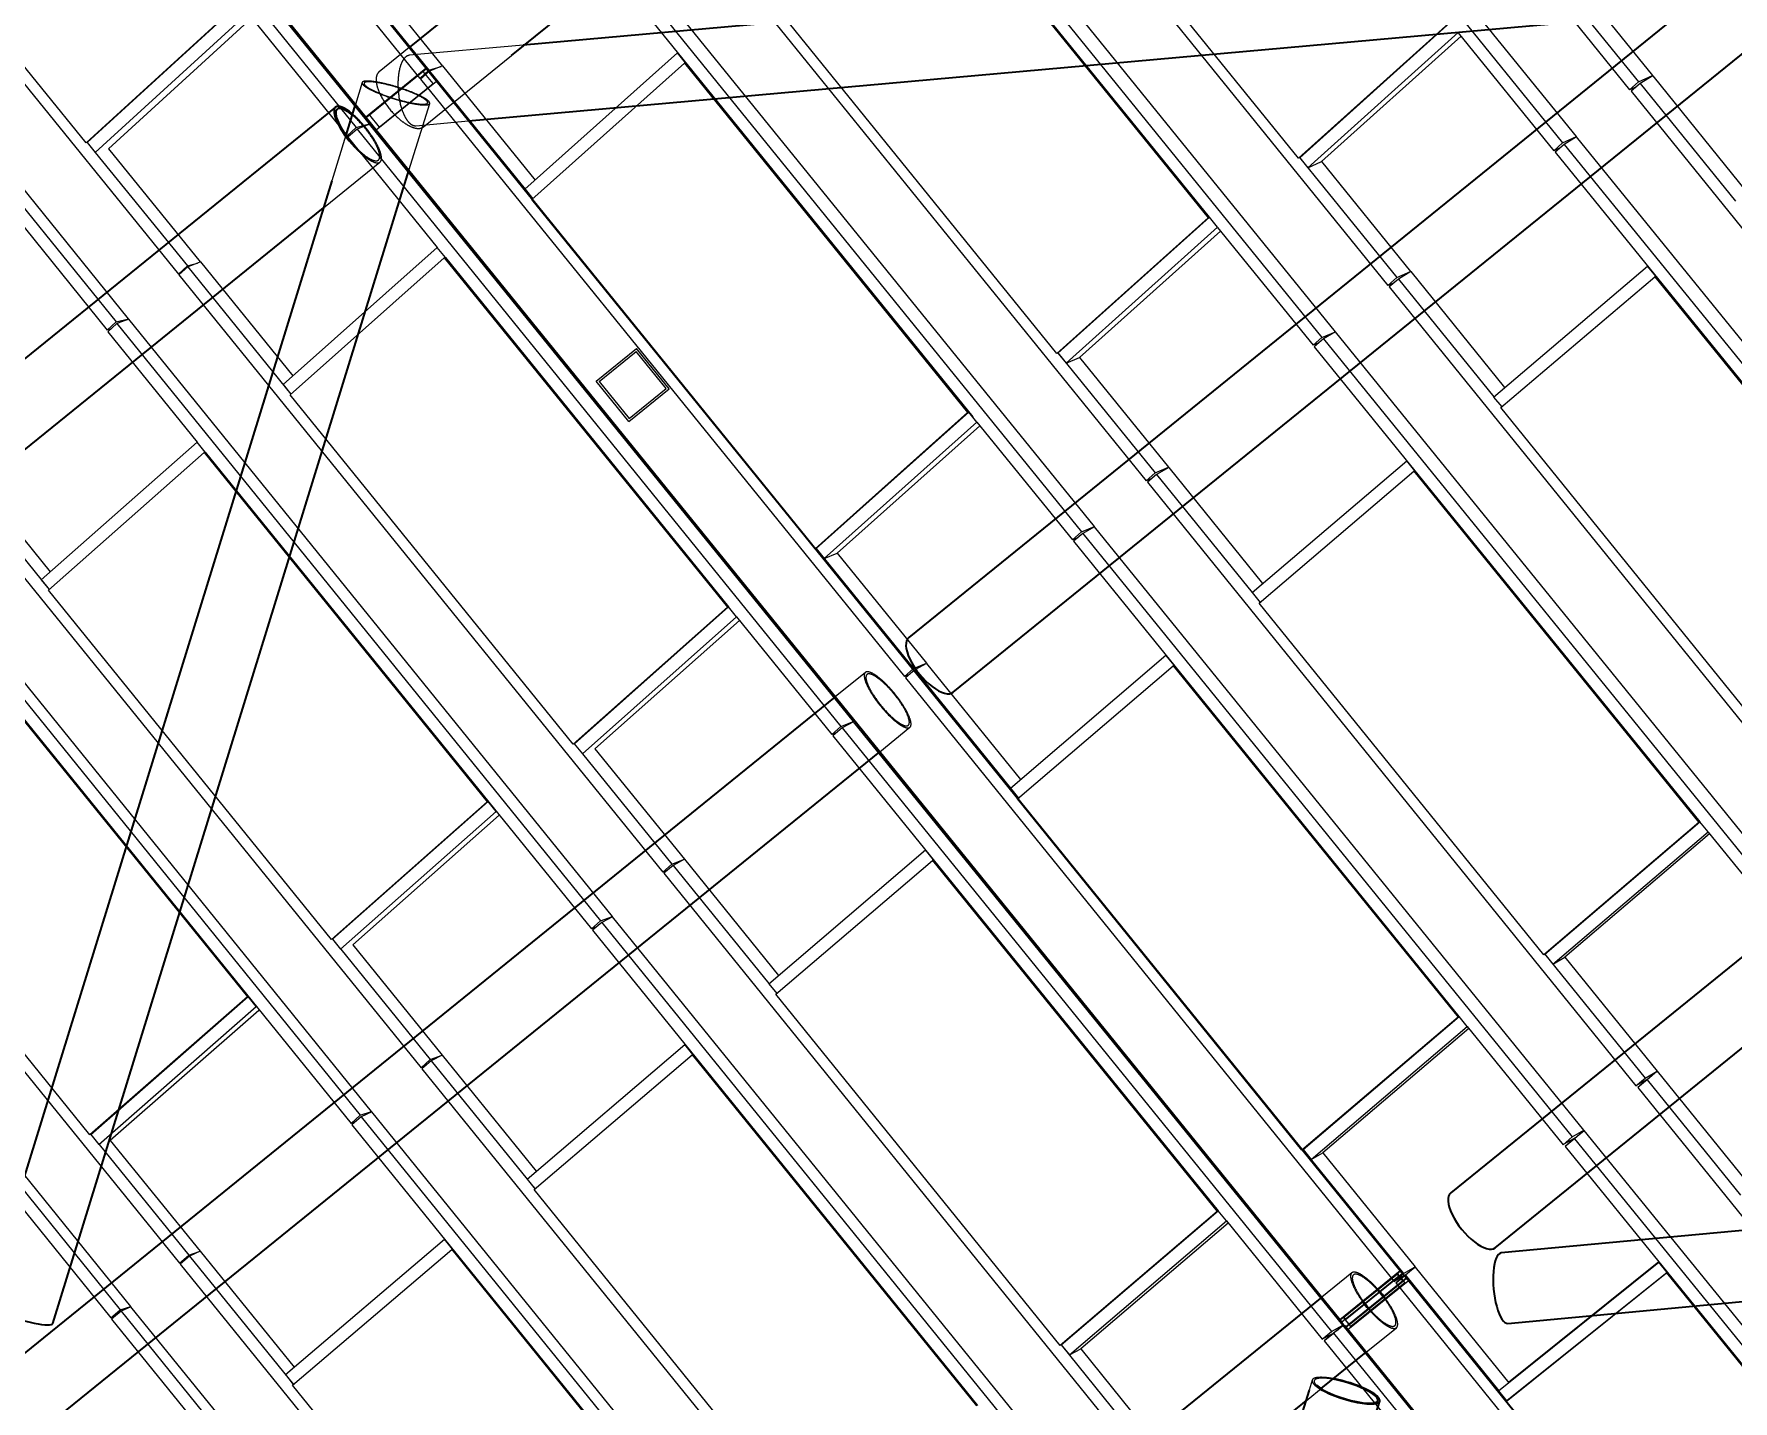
# Model space of a CAD drawing. Header units: millimetres. Extents: x 834681283 to 835686922, y 817551134 to 819407044.
# Drawn here: x 835544661 to 835551221, y 818135902 to 818141183 of the extents above; entities that cross this region are included whole.
import ezdxf

# ---------------------------------------------------------------- set-up
doc = ezdxf.new("R2010")
doc.units = ezdxf.units.MM
doc.header["$LTSCALE"] = 1200
doc.header["$MEASUREMENT"] = 0
for name, pattern in [('P01-MAGP-P-RF$0$P01_MS_01_N1-FloorPlan-PART2OFUPPERROOFSETTINGOUT$0$BH DASHED2', [3, 2, -1]), ('P01-MAGP-P-RF$0$P01_MS_01_N1-FloorPlan-PART2OFUPPERROOFSETTINGOUT$0$BH DASHED3', [2, 1, -1]), ('P01-MAGP-P-RF$0$PHANTOM', [2.5, 1.25, -0.25, 0.25, -0.25, 0.25, -0.25])]:
    doc.linetypes.add(name, pattern=pattern)
doc.layers.add('P01-MAAN-P-EVA$0$HATCH', color=9, linetype='Continuous')
for name, color, linetype, lineweight in [('P01-MAGP-P-RF$0$MMH053__', 253, 'P01-MAGP-P-RF$0$PHANTOM', 40), ('P01-MAGP-P-RF$0$P01_MS_01_N1-FloorPlan-PART2OFUPPERROOFSETTINGOUT$0$S-BEAM', 253, 'Continuous', 35), ('P01-MAGP-P-RF$0$P01_MS_01_N1-FloorPlan-PART2OFUPPERROOFSETTINGOUT$0$S-BEAM-HIDN', 253, 'P01-MAGP-P-RF$0$P01_MS_01_N1-FloorPlan-PART2OFUPPERROOFSETTINGOUT$0$BH DASHED2', 18), ('P01-MAGP-P-RF$0$P01_MS_01_N1-FloorPlan-PART2OFUPPERROOFSETTINGOUT$0$S-COLS-HIDN', 253, 'P01-MAGP-P-RF$0$P01_MS_01_N1-FloorPlan-PART2OFUPPERROOFSETTINGOUT$0$BH DASHED3', 18), ('P01-MAGP-P-RF$0$ROOF MESH HALF TONE$0$A-GLAZ', 253, 'Continuous', 9)]:
    doc.layers.add(name, color=color, linetype=linetype, lineweight=lineweight)

# ---------------------------------------------------------------- blocks, each defined once
blk = doc.blocks.new('P01-MAAN-P-EVA')
at = {"layer": 'P01-MAAN-P-EVA$0$HATCH', "ltscale": 0.1}
h = blk.add_hatch(dxfattribs=at)
h.set_pattern_fill('_USER', color=240, scale=1000, angle=45, pattern_type=0)
h.set_pattern_definition([(45, (305980.4, 20741.3), (-707.1067812, 707.1067812), [])])
edge = h.paths.add_edge_path()
edge.add_arc((835502969.3, 818186018.3), 4500, 18.1416, 95.30201, ccw=False)
edge.add_line((835507245.6, 818187419.4), (835513826.1, 818167335.8))
edge.add_line((835513826.1, 818167335.8), (835519853.5, 818081117.4))
edge.add_line((835519853.5, 818081117.4), (835555459.1, 818083606.6))
edge.add_line((835555459.1, 818083606.6), (835554354.4, 818076435.4))
edge.add_line((835554354.4, 818076435.4), (835558875.4, 818029487.4))
edge.add_line((835558875.4, 818029487.4), (835556388.4, 818026956.4))
edge.add_line((835556388.4, 818026956.4), (835549241.4, 818025790.4))
edge.add_line((835549241.4, 818025790.4), (835542188.5, 818025211.5))
edge.add_line((835542188.5, 818025211.5), (835547193.3, 818041026.5))
edge.add_line((835547193.3, 818041026.5), (835547200.6, 818060157.3))
edge.add_line((835547200.6, 818060157.3), (835535036.1, 818059317.4))
edge.add_line((835535036.1, 818059317.4), (835534275.3, 818070335.1))
edge.add_line((835534275.3, 818070335.1), (835535439, 818078697.5))
edge.add_line((835535439, 818078697.5), (835516606.1, 818077380.9))
edge.add_line((835516606.1, 818077380.9), (835515458.7, 818093794.4))
edge.add_line((835515458.7, 818093794.4), (835500714.4, 818090319.3))
edge.add_line((835500714.4, 818090319.3), (835485194.4, 818159526.3))
edge.add_line((835485194.4, 818159526.3), (835497824.4, 818169113.3))
edge.add_line((835497824.4, 818169113.3), (835508718.9, 818171681.2))
edge.add_line((835508718.9, 818171681.2), (835502553.5, 818190499))
blk = doc.blocks.new('P01-MAGP-P-RF$0$P01_MS_01_N1-FloorPlan-PART2OFUPPERROOFSETTINGOUT$0$Circular Hollow Sections - CHS273x8_PSB100-8473116-PART 2 OF  UPPER ROOF SETTING OUT')
at = {"layer": 'P01-MAGP-P-RF$0$P01_MS_01_N1-FloorPlan-PART2OFUPPERROOFSETTINGOUT$0$S-BEAM'}
for p, q in [((23369.5, 23646.9), (18973.4, 23546.4)), ((18979.7, 23273.4), (23375.8, 23374))]:
    blk.add_line(p, q, dxfattribs=at)
for centre, major_axis, start_param, end_param in [((23372.6, 23510.4), (-3.1, 136.5), 0, 3.141593), ((23372.6, 23510.4), (-2.9, 128.5), 0, 3.141593), ((23372.6, 23510.4), (-3.1, 136.5), 3.141593, 6.283185), ((23372.6, 23510.4), (-2.9, 128.5), 3.141593, 6.283185), ((18976.6, 23409.9), (-3.1, 136.5), 0, 3.141593)]:
    blk.add_ellipse(centre, major_axis=major_axis, ratio=0.311833, start_param=start_param, end_param=end_param, dxfattribs=at)
blk = doc.blocks.new('P01-MAGP-P-RF$0$P01_MS_01_N1-FloorPlan-PART2OFUPPERROOFSETTINGOUT$0$Circular Hollow Sections - CHS273x10_PSB97-8442517-PART 2 OF  UPPER ROOF SETTING OUT')
at = {"layer": 'P01-MAGP-P-RF$0$P01_MS_01_N1-FloorPlan-PART2OFUPPERROOFSETTINGOUT$0$S-BEAM'}
for p, q in [((23873.5, 30991.1), (16857.2, 26078.3)), ((17013.8, 25854.6), (24030.1, 30767.5))]:
    blk.add_line(p, q, dxfattribs=at)
blk.add_ellipse((16935.5, 25966.5), major_axis=(-78.3, 111.8), ratio=0.420193, start_param=0, end_param=3.141593, dxfattribs=at)
blk = doc.blocks.new('P01-MAGP-P-RF$0$P01_MS_01_N1-FloorPlan-PART2OFUPPERROOFSETTINGOUT$0$Circular Hollow Sections - CHS273x16_PSB98-8464248-PART 2 OF  UPPER ROOF SETTING OUT')
at = {"layer": 'P01-MAGP-P-RF$0$P01_MS_01_N1-FloorPlan-PART2OFUPPERROOFSETTINGOUT$0$S-BEAM'}
for p, q in [((22137.1, 33418.6), (15092.1, 28485.7)), ((15484.7, 28427.3), (22293.7, 33195))]:
    blk.add_line(p, q, dxfattribs=at)
at = {"layer": 'P01-MAGP-P-RF$0$P01_MS_01_N1-FloorPlan-PART2OFUPPERROOFSETTINGOUT$0$S-BEAM-HIDN'}
for p, q in [((15092, 28485.6), (14969.5, 28399.9)), ((15126.1, 28176.2), (15484.6, 28427.3))]:
    blk.add_line(p, q, dxfattribs=at)
blk.add_ellipse((15047.8, 28288), major_axis=(-78.3, 111.8), ratio=0.429466, start_param=0, end_param=3.141593, dxfattribs=at)
blk = doc.blocks.new('P01-MAGP-P-RF$0$P01_MS_01_N1-FloorPlan-PART2OFUPPERROOFSETTINGOUT$0$Circular Hollow Sections - CHS273x16_PSB98-8444187-PART 2 OF  UPPER ROOF SETTING OUT')
at = {"layer": 'P01-MAGP-P-RF$0$P01_MS_01_N1-FloorPlan-PART2OFUPPERROOFSETTINGOUT$0$S-BEAM'}
for p, q in [((18270, 23424.1), (11270.8, 18523.3)), ((18243.3, 23072.2), (18426.6, 23200.5)), ((11338.3, 18237.2), (18190.5, 23035.2))]:
    blk.add_line(p, q, dxfattribs=at)
for major_axis, start_param, end_param in [((-72.6, 103.6), 4.619045, 4.893532), ((-78.3, 111.8), 4.627009, 4.883249), ((-78.3, 111.8), 1.399937, 1.658126), ((-72.6, 103.6), 1.385241, 1.666338)]:
    blk.add_ellipse((18471.1, 23398.3), major_axis=major_axis, ratio=0.281474, start_param=start_param, end_param=end_param, dxfattribs=at)
at = {"layer": 'P01-MAGP-P-RF$0$P01_MS_01_N1-FloorPlan-PART2OFUPPERROOFSETTINGOUT$0$S-BEAM-HIDN'}
for p, q in [((18392.8, 23510.1), (18270, 23424.2)), ((18426.6, 23200.5), (18549.3, 23286.5)), ((18190.6, 23035.3), (18243.3, 23072.2))]:
    blk.add_line(p, q, dxfattribs=at)
for major_axis, start_param, end_param in [((-78.3, 111.8), 0, 1.399572), ((-72.6, 103.6), 0, 1.384847), ((-78.3, 111.8), 4.883613, 6.283185), ((-72.6, 103.6), 4.893926, 6.283185), ((-78.3, 111.8), 1.658491, 3.141593), ((-72.6, 103.6), 1.666732, 3.141593), ((-72.6, 103.6), 3.141593, 4.618651), ((-78.3, 111.8), 3.141593, 4.626645)]:
    blk.add_ellipse((18471.1, 23398.3), major_axis=major_axis, ratio=0.281474, start_param=start_param, end_param=end_param, dxfattribs=at)
blk = doc.blocks.new('P01-MAGP-P-RF$0$P01_MS_01_N1-FloorPlan-PART2OFUPPERROOFSETTINGOUT$0$Circular Hollow Sections - CHS273x16_PSB98-8464558-PART 2 OF  UPPER ROOF SETTING OUT')
at = {"layer": 'P01-MAGP-P-RF$0$P01_MS_01_N1-FloorPlan-PART2OFUPPERROOFSETTINGOUT$0$S-BEAM'}
for p, q in [((25413.5, 28426.1), (18795.1, 23791.9)), ((18951.7, 23568.2), (25571.5, 28203.5))]:
    blk.add_line(p, q, dxfattribs=at)
blk.add_ellipse((18873.4, 23680), major_axis=(-78.3, 111.8), ratio=0.410786, start_param=0, end_param=3.141593, dxfattribs=at)
blk = doc.blocks.new('P01-MAGP-P-RF$0$P01_MS_01_N1-FloorPlan-PART2OFUPPERROOFSETTINGOUT$0$Circular Hollow Sections - CHS273x10_PSB97-8444134-PART 2 OF  UPPER ROOF SETTING OUT')
at = {"layer": 'P01-MAGP-P-RF$0$P01_MS_01_N1-FloorPlan-PART2OFUPPERROOFSETTINGOUT$0$S-BEAM'}
for p, q in [((16558.2, 25868.9), (9467.6, 20904)), ((9624.1, 20680.4), (16714.7, 25645.2))]:
    blk.add_line(p, q, dxfattribs=at)
at = {"layer": 'P01-MAGP-P-RF$0$P01_MS_01_N1-FloorPlan-PART2OFUPPERROOFSETTINGOUT$0$S-BEAM-HIDN'}
for p, q in [((16680.9, 25954.8), (16558.2, 25868.9)), ((16714.8, 25645.3), (16837.4, 25731.2))]:
    blk.add_line(p, q, dxfattribs=at)
for major_axis, start_param, end_param in [((-78.3, 111.8), 0, 3.141593), ((-72.6, 103.6), 0, 3.141593), ((-78.3, 111.8), 3.141593, 6.283185), ((-72.6, 103.6), 3.141593, 6.283185)]:
    blk.add_ellipse((16759.1, 25843), major_axis=major_axis, ratio=0.265654, start_param=start_param, end_param=end_param, dxfattribs=at)
blk = doc.blocks.new('P01-MAGP-P-RF$0$P01_MS_01_N1-FloorPlan-PART2OFUPPERROOFSETTINGOUT$0$Circular Hollow Sections - CHS273x12_5_PSB101-8473104-PART 2 OF  UPPER ROOF SETTING OUT')
at = {"layer": 'P01-MAGP-P-RF$0$P01_MS_01_N1-FloorPlan-PART2OFUPPERROOFSETTINGOUT$0$S-BEAM'}
for p, q in [((19927, 28550.5), (15532.2, 28464.3)), ((15301.4, 28186.7), (19932.3, 28277.6))]:
    blk.add_line(p, q, dxfattribs=at)
for major_axis, start_param, end_param in [((-2.7, 136.5), 0, 3.141593), ((-2.4, 124), 0, 3.141593), ((-2.7, 136.5), 3.141593, 6.283185), ((-2.4, 124), 3.141593, 6.283185)]:
    blk.add_ellipse((19929.7, 28414.1), major_axis=major_axis, ratio=0.405714, start_param=start_param, end_param=end_param, dxfattribs=at)
at = {"layer": 'P01-MAGP-P-RF$0$P01_MS_01_N1-FloorPlan-PART2OFUPPERROOFSETTINGOUT$0$S-BEAM-HIDN'}
for p, q in [((15532.1, 28464.3), (15091, 28455.6)), ((15096.4, 28182.7), (15301.4, 28186.7))]:
    blk.add_line(p, q, dxfattribs=at)
blk.add_ellipse((15093.7, 28319.2), major_axis=(-2.7, 136.5), ratio=0.405714, start_param=0, end_param=3.141593, dxfattribs=at)
blk = doc.blocks.new('P01-MAGP-P-RF$0$P01_MS_01_N1-FloorPlan-PART2OFUPPERROOFSETTINGOUT$0$Circular Hollow Sections - CHS273x10_PSB97-8456034-PART 2 OF  UPPER ROOF SETTING OUT')
at = {"layer": 'P01-MAGP-P-RF$0$P01_MS_01_N1-FloorPlan-PART2OFUPPERROOFSETTINGOUT$0$S-BEAM'}
for p, q in [((14792.3, 28275.7), (11304.4, 25833.5)), ((11461, 25609.9), (14718.6, 27890.9))]:
    blk.add_line(p, q, dxfattribs=at)
for centre, major_axis, start_param, end_param in [((14870.6, 28163.9), (-78.3, 111.8), 0, 1.781718), ((14870.6, 28163.9), (-78.3, 111.8), 5.302301, 6.283185), ((14870.6, 28163.9), (-72.6, 103.6), 5.325527, 6.283185), ((14870.6, 28163.9), (-72.6, 103.6), 0, 1.703974), ((11382.7, 25721.7), (-78.3, 111.8), 0, 3.141593)]:
    blk.add_ellipse(centre, major_axis=major_axis, ratio=0.298999, start_param=start_param, end_param=end_param, dxfattribs=at)
at = {"layer": 'P01-MAGP-P-RF$0$P01_MS_01_N1-FloorPlan-PART2OFUPPERROOFSETTINGOUT$0$S-BEAM-HIDN'}
blk.add_line((14718.6, 27890.9), (14948.8, 28052.1), dxfattribs=at)
for major_axis, start_param, end_param in [((-72.6, 103.6), 3.141593, 5.325133), ((-78.3, 111.8), 3.141593, 5.301936), ((-72.6, 103.6), 1.704368, 3.141593), ((-78.3, 111.8), 1.782083, 3.141593)]:
    blk.add_ellipse((14870.6, 28163.9), major_axis=major_axis, ratio=0.298999, start_param=start_param, end_param=end_param, dxfattribs=at)
blk = doc.blocks.new('P01-MAGP-P-RF$0$P01_MS_01_N1-FloorPlan-PART2OFUPPERROOFSETTINGOUT$0$Circular Hollow Sections - CHS273x8_PSB100-8473082-PART 2 OF  UPPER ROOF SETTING OUT')
at = {"layer": 'P01-MAGP-P-RF$0$P01_MS_01_N1-FloorPlan-PART2OFUPPERROOFSETTINGOUT$0$S-BEAM'}
for p, q in [((14869.4, 28280.6), (14824.9, 28165.5)), ((13375.6, 23665.1), (15058, 28011.4)), ((14758.2, 27993.2), (13121, 23763.7))]:
    blk.add_line(p, q, dxfattribs=at)
blk.add_ellipse((13248.3, 23714.4), major_axis=(-127.3, 49.3), ratio=0.172274, start_param=0, end_param=3.141593, dxfattribs=at)
at = {"layer": 'P01-MAGP-P-RF$0$P01_MS_01_N1-FloorPlan-PART2OFUPPERROOFSETTINGOUT$0$S-BEAM-HIDN'}
for p, q in [((14901.4, 28363.2), (14869.5, 28280.6)), ((15058, 28011.4), (15156, 28264.7)), ((14824.9, 28165.4), (14758.2, 27993.2))]:
    blk.add_line(p, q, dxfattribs=at)
for major_axis, start_param, end_param in [((-127.3, 49.3), 0, 3.141593), ((-127.3, 49.3), 3.141593, 6.283185), ((-119.8, 46.4), 0, 3.141593), ((-119.8, 46.4), 3.141593, 6.283185)]:
    blk.add_ellipse((15028.7, 28314), major_axis=major_axis, ratio=0.172274, start_param=start_param, end_param=end_param, dxfattribs=at)
blk = doc.blocks.new('P01-MAGP-P-RF$0$P01_MS_01_N1-FloorPlan-PART2OFUPPERROOFSETTINGOUT$0$Circular Hollow Sections - CHS273x8_PSB100-8473088-PART 2 OF  UPPER ROOF SETTING OUT')
at = {"layer": 'P01-MAGP-P-RF$0$P01_MS_01_N1-FloorPlan-PART2OFUPPERROOFSETTINGOUT$0$S-BEAM'}
for p, q in [((18196.2, 23069.2), (16559, 18872.2)), ((16813.4, 18773), (18465.4, 23008))]:
    blk.add_line(p, q, dxfattribs=at)
for centre, major_axis, start_param, end_param in [((18338.2, 23057.6), (-119.7, 46.7), 3.141593, 5.220826), ((18338.2, 23057.6), (-127.2, 49.6), 3.141593, 5.170177), ((18338.2, 23057.6), (-127.2, 49.6), 0.476555, 3.141593), ((18338.2, 23057.6), (-119.7, 46.7), 0.467855, 3.141593), ((16686.2, 18822.6), (-127.2, 49.6), 0, 3.141593)]:
    blk.add_ellipse(centre, major_axis=major_axis, ratio=0.242817, start_param=start_param, end_param=end_param, dxfattribs=at)
at = {"layer": 'P01-MAGP-P-RF$0$P01_MS_01_N1-FloorPlan-PART2OFUPPERROOFSETTINGOUT$0$S-BEAM-HIDN'}
blk.add_line((18211, 23107.2), (18196.2, 23069.2), dxfattribs=at)
for major_axis, start_param, end_param in [((-127.2, 49.6), 0, 0.47619), ((-127.2, 49.6), 5.170542, 6.283185), ((-119.7, 46.7), 0, 0.467467), ((-119.7, 46.7), 5.221214, 6.283185)]:
    blk.add_ellipse((18338.2, 23057.6), major_axis=major_axis, ratio=0.242817, start_param=start_param, end_param=end_param, dxfattribs=at)
blk = doc.blocks.new('P01-MAGP-P-RF$0$ROOF MESH HALF TONE')
at = {"layer": 'P01-MAGP-P-RF$0$ROOF MESH HALF TONE$0$A-GLAZ', "lineweight": 5}
for p, q in [((13402.9, 30821.6), (15125.3, 28363.7)), ((13148.5, 30648.4), (14866.7, 28191.7)), ((14918.3, 28202), (13200.2, 30658.8)), ((18079.8, 30425.8), (19781.1, 27993.8)), ((17804.6, 30240.2), (19508.9, 27808.2)), ((19563.6, 27828), (17859.3, 30260.1)), ((12418.9, 30132.8), (14142.2, 27674.6)), ((13462.8, 30117.2), (14829.8, 28162.5)), ((12172.7, 29963.6), (13889.8, 27507.1)), ((13938.4, 27515.9), (12221.3, 29972.4)), ((17095.8, 29737.4), (18797.3, 27305.4)), ((13822.3, 28205.5), (12830.3, 29620.5)), ((16789.2, 29526.7), (18127.9, 27615.9)), ((16825.6, 29555.1), (18529.4, 27123)), ((18582.8, 27141.3), (16878.9, 29573.4)), ((12487.2, 29431), (13852.4, 27477.9)), ((18487.7, 27819.4), (17491.7, 29243)), ((16111.6, 29048.9), (17813.6, 26617)), ((17126.6, 29037), (18123.4, 27614.2)), ((18127.9, 27615.8), (17131.2, 29038.5)), ((14893.1, 28865.6), (15215.5, 28405.4)), ((15847.2, 28870.2), (17550.6, 26438.2)), ((17602.2, 26454.9), (15898.9, 28886.9)), ((14838.8, 28853.6), (15161.7, 28392.9)), ((15810.5, 28841.7), (17163.2, 26910.3)), ((14448, 28701.2), (13822.3, 28205.5)), ((13826.7, 28206.4), (14452.4, 28702.1)), ((13854.7, 28165.7), (14480.4, 28661.4)), ((14494.3, 28642.2), (13906.6, 28176.5)), ((17503.9, 27131.8), (16508, 28554.8)), ((19475.4, 28510.3), (19817, 28021.9)), ((19560.5, 28489.4), (19872.9, 28042.8)), ((15161.7, 28392.9), (15209.7, 28403.6)), ((15215.9, 28405.5), (15164.2, 28388.9)), ((15215.9, 28405.5), (15541.1, 27940.9)), ((15125.3, 28363.7), (15161.7, 28392.9)), ((15134.3, 28365.7), (15125.3, 28363.7)), ((15164.2, 28388.9), (15127.4, 28360.4)), ((15127.4, 28360.4), (16829.9, 25928.4)), ((15164.2, 28388.9), (15500.1, 27909)), ((15500, 27909), (16124.3, 28393.5)), ((15524.1, 27866.9), (16148.4, 28351.4)), ((16152.8, 28352.8), (16124.3, 28393.5)), ((16152.8, 28352.9), (16148.4, 28351.4)), ((16148.4, 28351.4), (17144.7, 26928.9)), ((19102.8, 28299.5), (18487.7, 27819.4)), ((18492.6, 27821.3), (19107.7, 28301.3)), ((13826.7, 28206.4), (13822.3, 28205.5)), ((13825.5, 28208.1), (13837.7, 28190.8)), ((13826.4, 28206.2), (13826.7, 28206.4)), ((13826.4, 28206.2), (13854.7, 28165.7)), ((18521.1, 27780.6), (19136.2, 28260.6)), ((19146.4, 28245.6), (18575.6, 27800.2)), ((19136, 28260.5), (19472.7, 27780)), ((13855.1, 28166), (14179.1, 27703.8)), ((13906.6, 28176.5), (14229.9, 27715.5)), ((14829.8, 28162.5), (14866.7, 28191.7)), ((14843.1, 28165.1), (14829.8, 28162.5)), ((14869.3, 28185.4), (14832.2, 28156.7)), ((14832.2, 28156.7), (15146.5, 27707.8)), ((14866.7, 28191.7), (14918.3, 28202)), ((14919, 28200.4), (14869.3, 28185.4)), ((14869.3, 28185.4), (16572, 25753.4)), ((14918.3, 28202), (14914.7, 28199.1)), ((16621.7, 25768.4), (14919, 28200.4)), ((19781.1, 27993.8), (19817, 28021.9)), ((19823.5, 28015.2), (19786.6, 27988.1)), ((19817, 28021.9), (19872.9, 28042.8)), ((19873.7, 28042.3), (19823.5, 28015.2)), ((19823.5, 28015.2), (20158.4, 27536.1)), ((19872.9, 28042.8), (19869.1, 28039.8)), ((19873.7, 28042.3), (20204.1, 27569.6)), ((19808.3, 28004), (19781.1, 27993.8)), ((19786.6, 27988.1), (21505, 25529.9)), ((15500, 27909), (15527.6, 27869.6)), ((15500.4, 27908.6), (15527.7, 27869.7)), ((16520.1, 26444.2), (15524.1, 27866.9)), ((18492.4, 27821.1), (18487.7, 27819.4)), ((18491.5, 27822.4), (18833.5, 27333.7)), ((18492.4, 27821.1), (18492.6, 27821.3)), ((18492.6, 27821.3), (18521.1, 27780.6)), ((19508.9, 27808.2), (19563.6, 27828)), ((19563.7, 27827.5), (19514.5, 27801.5)), ((21286.7, 25370.7), (19563.7, 27827.5)), ((18521.1, 27780.6), (18575.6, 27800.2)), ((18575.6, 27800.2), (18888.3, 27353.3)), ((19472.7, 27780), (19508.9, 27808.2)), ((19497.5, 27788.9), (19472.7, 27780)), ((19514.5, 27801.5), (19477.5, 27774.2)), ((19477.5, 27774.2), (20835, 25838.6)), ((19514.5, 27801.5), (21237.5, 25344.6)), ((14142.2, 27674.6), (14179.1, 27703.8)), ((14180.4, 27700.5), (14143.4, 27671.9)), ((14179.1, 27703.8), (14218.5, 27712)), ((14218.2, 27712), (14180.4, 27700.5)), ((14180.4, 27700.5), (14543.6, 27181.9)), ((14230.1, 27715.6), (14218.5, 27712)), ((14230.1, 27715.6), (14555.1, 27251.4)), ((14516.1, 27221.3), (15146.5, 27707.8)), ((15175, 27667.2), (15146.5, 27707.8)), ((14148.7, 27676), (14142.2, 27674.6)), ((14143.4, 27671.9), (15846.4, 25239.8)), ((14540.2, 27179.3), (15170.7, 27665.9)), ((15175, 27667.2), (15170.7, 27665.9)), ((15170.7, 27665.9), (16166.7, 26243.3)), ((15175, 27667.2), (16171, 26244.5)), ((16171, 26244.6), (15175, 27667.2)), ((17508.6, 27133.5), (18128.1, 27615.9)), ((18127.9, 27615.8), (18123.4, 27614.2)), ((18156.5, 27575.2), (18128.1, 27615.9)), ((18123.4, 27614.2), (17503.9, 27131.8)), ((17537.1, 27092.8), (18156.5, 27575.2)), ((18167, 27560), (17590.3, 27110.9)), ((18156.4, 27575.1), (18493, 27094.7)), ((13852.4, 27477.9), (13889.8, 27507.1)), ((13891.9, 27500.5), (13854.4, 27471.8)), ((13889.8, 27507.1), (13938.4, 27515.9)), ((13939.3, 27513.9), (13891.9, 27500.5)), ((13891.9, 27500.5), (15593.9, 25068.6)), ((13938.4, 27515.9), (13933.8, 27512.4)), ((15641.3, 25082.1), (13939.3, 27513.9)), ((13865.5, 27480.3), (13852.4, 27477.9)), ((13854.4, 27471.8), (14169.2, 27022)), ((18833.5, 27333.7), (18888.3, 27353.3)), ((18888.3, 27353.3), (18885.1, 27350.8)), ((18797.3, 27305.4), (18833.5, 27333.7)), ((18822.1, 27314.3), (18797.3, 27305.4)), ((18839.6, 27327.2), (18802.6, 27300)), ((18802.6, 27300), (20521.1, 24841.9)), ((18889.1, 27352.8), (18839.6, 27327.2)), ((18839.6, 27327.2), (19175.2, 26847.2)), ((18889.1, 27352.8), (19219.6, 26880)), ((19174.7, 26846.9), (19802.8, 27309.6)), ((19831.4, 27268.7), (19802.8, 27309.6)), ((19199.5, 26804.1), (19827.6, 27266.7)), ((19831.9, 27269), (19827.6, 27266.7)), ((19827.6, 27266.7), (20831, 25836)), ((20835.2, 25838.2), (19831.9, 27269)), ((14516.1, 27221.3), (14543.6, 27181.9)), ((15536.4, 25756.8), (14540.2, 27179.3)), ((17508.5, 27133.4), (17503.9, 27131.8)), ((17507.5, 27134.6), (17850, 26645.4)), ((17508.5, 27133.4), (17508.5, 27133.4)), ((17508.6, 27133.5), (17537.1, 27092.8)), ((17537.1, 27092.8), (17590.3, 27110.9)), ((17590.3, 27110.9), (17903.4, 26663.5)), ((18493, 27094.7), (18529.4, 27123)), ((18515.7, 27102.4), (18493, 27094.7)), ((18534.7, 27116.5), (18497.5, 27089)), ((18529.4, 27123), (18582.8, 27141.3)), ((18582.9, 27140.8), (18534.7, 27116.5)), ((18534.7, 27116.5), (20257.5, 24659.5)), ((20305.7, 24683.8), (18582.9, 27140.8)), ((13244.2, 27025.5), (13568.8, 26562.2)), ((18497.5, 27089), (19854.3, 25154)), ((13159.4, 26983.3), (14863.3, 24551.1)), ((13196.9, 27012), (13559.4, 26494.5)), ((13532, 26534), (14169.3, 27022.1)), ((13556.3, 26492), (14193.6, 26980.2)), ((14197.8, 26981.5), (14169.3, 27022.1)), ((14197.6, 26981.4), (14193.6, 26980.2)), ((14193.6, 26980.2), (15189.4, 25557.3)), ((14197.7, 26981.3), (14197.6, 26981.4)), ((14197.7, 26981.3), (15556.4, 25039.9)), ((17144.7, 26928.9), (16520.1, 26444.2)), ((16524.5, 26445.7), (17149.2, 26930.3)), ((16524.6, 26445.7), (17149.2, 26930.4)), ((17149.2, 26930.3), (17144.7, 26928.9)), ((17177.7, 26889.7), (17149.2, 26930.4)), ((16553, 26405.1), (17177.7, 26889.7)), ((17188.3, 26874.5), (16604.6, 26421.7)), ((17177.6, 26889.7), (17513.8, 26409.7)), ((19174.7, 26846.9), (19203, 26806.6)), ((12915.1, 26815.8), (14616.3, 24384)), ((14661, 24395.8), (12959.8, 26827.5)), ((20200.6, 25372.2), (19199.5, 26804.1)), ((17813.6, 26617), (17850, 26645.4)), ((17855.7, 26639.2), (17818.5, 26611.7)), ((17850, 26645.4), (17903.4, 26663.5)), ((17904.1, 26663.1), (17855.7, 26639.2)), ((17855.7, 26639.2), (18191.8, 26158.5)), ((17903.4, 26663.5), (17900.9, 26661.6)), ((17904.1, 26663.1), (18234.8, 26190.2)), ((17835.8, 26624.6), (17813.6, 26617)), ((17818.5, 26611.7), (19537.1, 24153.8)), ((18191.4, 26158.2), (18822.7, 26624.6)), ((18216.3, 26115.5), (18847.5, 26582)), ((18851.2, 26583.8), (18822.7, 26624.6)), ((18851.7, 26584), (18847.5, 26582)), ((18847.5, 26582), (19850.4, 25151.6)), ((19854.6, 25153.7), (18851.7, 26584)), ((13532, 26534), (13559.6, 26494.6)), ((14552.9, 25069.4), (13556.3, 26492)), ((16524.5, 26445.7), (16520.1, 26444.2)), ((16523.6, 26447), (16866.6, 25956.9)), ((16524.6, 26445.7), (16553, 26405.1)), ((17513.8, 26409.7), (17550.6, 26438.2)), ((17550.6, 26438.2), (17602.2, 26454.9)), ((17602.3, 26454.3), (17555.5, 26431.8)), ((19324.9, 23997.2), (17602.3, 26454.3)), ((16553, 26405.1), (16604.6, 26421.7)), ((16604.6, 26421.7), (16918.3, 25973.6)), ((17534.7, 26416.4), (17513.8, 26409.7)), ((17555.5, 26431.8), (17518.1, 26404.1)), ((17518.1, 26404.1), (18874.3, 24469.5)), ((17555.5, 26431.8), (19278, 23974.7)), ((12175.8, 26294.6), (13880.4, 23862.3)), ((13217.2, 26294.5), (14213.1, 24871)), ((13221.2, 26295.3), (14578.4, 24355.3)), ((16166.7, 26243.3), (15536.4, 25756.8)), ((15540.6, 25758), (16171, 26244.5)), ((15540.7, 25758.1), (16171, 26244.6)), ((16171, 26244.6), (16166.7, 26243.3)), ((16199.4, 26203.9), (16171, 26244.5)), ((15569.1, 25717.4), (16199.4, 26203.9)), ((16210, 26188.8), (15618.8, 25732.5)), ((16199.5, 26203.9), (16534.9, 25724.7)), ((11939.1, 26131.1), (13639.4, 23699.5)), ((13680.9, 23709.6), (11980.6, 26141.2)), ((18191.4, 26158.2), (18219.6, 26118)), ((19217.1, 24684.2), (18216.3, 26115.5)), ((16829.9, 25928.4), (16866.6, 25956.9)), ((16849.7, 25934.8), (16829.9, 25928.4)), ((16871.8, 25951.1), (16834.3, 25923.5)), ((16834.3, 25923.5), (18553.3, 23465.7)), ((16866.6, 25956.9), (16918.3, 25973.6)), ((16918.9, 25973.3), (16871.8, 25951.1)), ((16871.8, 25951.1), (17208.4, 25469.9)), ((16918.9, 25973.3), (17249.6, 25500.4)), ((17208, 25469.6), (17843.1, 25939.8)), ((17871.7, 25899), (17843.1, 25939.8)), ((17232.9, 25427.1), (17868, 25897.2)), ((17872.1, 25899.2), (17868, 25897.2)), ((17868, 25897.2), (18870.4, 24467.3)), ((18874.5, 24469.2), (17872.1, 25899.2)), ((13569.7, 24382), (12572.3, 25805.1)), ((15540.7, 25758.1), (15536.4, 25756.8)), ((15540.6, 25758), (15569.1, 25717.4)), ((15569.1, 25717.4), (15883.5, 25268.4)), ((15618.8, 25732.5), (15933.2, 25283.5)), ((16534.9, 25724.7), (16572, 25753.4)), ((16554.2, 25730.6), (16534.9, 25724.7)), ((16576.5, 25747.1), (16538.8, 25719.2)), ((16538.8, 25719.2), (17894.6, 23784.8)), ((16572, 25753.4), (16621.7, 25768.4)), ((16621.9, 25767.8), (16576.5, 25747.1)), ((16576.5, 25747.1), (18298.7, 23289.8)), ((16621.7, 25768.4), (16619.3, 25766.6)), ((18344.1, 23310.5), (16621.9, 25767.8)), ((12245.5, 25609.3), (13601.1, 23670.7)), ((15189.4, 25557.3), (14552.9, 25069.4)), ((14557, 25070.5), (15193.5, 25558.5)), ((14585.3, 25029.8), (15221.8, 25517.7)), ((15193.5, 25558.5), (15189.4, 25557.3)), ((15221.8, 25517.7), (15193.4, 25558.4)), ((15232.4, 25503), (14632.8, 25043.4)), ((17208, 25469.6), (17236.1, 25429.4)), ((18233.6, 23996.3), (17232.9, 25427.1)), ((15846.4, 25239.8), (15883.5, 25268.4)), ((15888, 25263.1), (15850.3, 25235.2)), ((15883.5, 25268.4), (15933.2, 25283.5)), ((15933.6, 25283.5), (15888, 25263.1)), ((15888, 25263.1), (16224.9, 24781.4)), ((15933.6, 25283.5), (16264.3, 24810.6)), ((16224.6, 24781.2), (16863.9, 25254.8)), ((16892.5, 25214), (16863.9, 25254.8)), ((15863.6, 25245), (15846.4, 25239.8)), ((15850.3, 25235.2), (17569.6, 22777.5)), ((16249.6, 24738.8), (16888.9, 25212.4)), ((16892.8, 25214.2), (16888.9, 25212.4)), ((16888.9, 25212.4), (17890.8, 23782.8)), ((17894.7, 23784.6), (16892.8, 25214.2)), ((19850.4, 25151.6), (19217.1, 24684.2)), ((19221.6, 24686.5), (19854.9, 25154)), ((19854.6, 25153.7), (19850.4, 25151.6)), ((19883.5, 25113.1), (19854.9, 25154)), ((14557, 25070.5), (14552.9, 25069.4)), ((14556.8, 25070.4), (14557, 25070.5)), ((14556.8, 25070.4), (14585.3, 25029.8)), ((15556.4, 25039.9), (15593.9, 25068.6)), ((15597.8, 25062.4), (15559.9, 25034.4)), ((15593.9, 25068.6), (15641.3, 25082.1)), ((15641.6, 25081.2), (15597.8, 25062.4)), ((15597.8, 25062.4), (17319.6, 22605)), ((15641.3, 25082.1), (15638.4, 25079.9)), ((17363.3, 22623.9), (15641.6, 25081.2)), ((19250.2, 24645.6), (19883.5, 25113.1)), ((19888.5, 25105.3), (19298.1, 24669.5)), ((19883.2, 25112.8), (20220.3, 24632)), ((14585.5, 25029.9), (14900.7, 24579.8)), ((14632.8, 25043.4), (14948, 24593.5)), ((15574.3, 25045), (15556.4, 25039.9)), ((15559.9, 25034.4), (16915.3, 23099.9)), ((14213.1, 24871), (13569.7, 24382)), ((13573.6, 24383), (14216.9, 24872)), ((14216.9, 24872), (14213.1, 24871)), ((14245.1, 24831.1), (14216.6, 24871.8)), ((13601.7, 24342.1), (14245.1, 24831.1)), ((14253.4, 24815.4), (13646.6, 24354.2)), ((16224.6, 24781.2), (16252.7, 24741.1)), ((17250.1, 23308.6), (16249.6, 24738.8)), ((19221.3, 24686.2), (19217.1, 24684.2)), ((19220.8, 24686.9), (19574.3, 24181.3)), ((19221.3, 24686.2), (19221.6, 24686.5)), ((19221.6, 24686.5), (19250.2, 24645.6)), ((19250.2, 24645.6), (19298.1, 24669.5)), ((19298.1, 24669.5), (19622.8, 24205.2)), ((14863.3, 24551.1), (14900.7, 24579.8)), ((14877.7, 24555.3), (14863.3, 24551.1)), ((14904.3, 24575), (14866.4, 24546.9)), ((14866.4, 24546.9), (16586.1, 22089.3)), ((14900.7, 24579.8), (14947.2, 24593.2)), ((14948.2, 24593.6), (14904.3, 24575)), ((14904.3, 24575), (15241.4, 24093.2)), ((14948.2, 24593.6), (15278.9, 24121)), ((15241.2, 24093.1), (15885.2, 24569.8)), ((15913.7, 24529), (15885.2, 24569.8)), ((15266.2, 24050.7), (15910.2, 24527.5)), ((15914, 24529.1), (15910.2, 24527.5)), ((15910.2, 24527.5), (16911.7, 23098.1)), ((16915.4, 23099.7), (15914, 24529.1)), ((18870.4, 24467.3), (18233.6, 23996.3)), ((18237.9, 23998.5), (18874.8, 24469.5)), ((18874.5, 24469.2), (18870.4, 24467.3)), ((18903.4, 24428.6), (18874.8, 24469.5)), ((18266.6, 23957.6), (18903.4, 24428.6)), ((18908.8, 24420.2), (18313.2, 23979.7)), ((18903.1, 24428.4), (19240.6, 23947)), ((13573.6, 24383), (13569.7, 24382)), ((13572.7, 24384.2), (13577.5, 24377.3)), ((13573.3, 24382.8), (13573.5, 24383)), ((13573.3, 24382.8), (13601.7, 24342.1)), ((13602.1, 24342.4), (13918.3, 23891.1)), ((13646.7, 24354.3), (13962.5, 23903.6)), ((14578.4, 24355.3), (14616.3, 24384)), ((14595.1, 24359.7), (14578.4, 24355.3)), ((14619.7, 24377.8), (14581.5, 24349.6)), ((14581.5, 24349.6), (15936.7, 22414.7)), ((14616.3, 24384), (14661, 24395.8)), ((14661.4, 24394.7), (14619.7, 24377.8)), ((14619.7, 24377.8), (16340.9, 21920.3)), ((14661, 24395.8), (14659.1, 24394.3)), ((16382.7, 21937.3), (14661.4, 24394.7)), ((19574.3, 24181.3), (19622.8, 24205.2)), ((19622.9, 24205.1), (19582, 24173.9)), ((19617.8, 24201.6), (19622.9, 24205.1)), ((19622.8, 24205.2), (19619.2, 24202.6)), ((19622.9, 24205.1), (19952.4, 23733.6)), ((19537.1, 24153.8), (19574.3, 24181.3)), ((19579.2, 24174.6), (19537.1, 24153.8)), ((19582, 24173.9), (19543.7, 24147.6)), ((19543.7, 24147.6), (21262.2, 21688)), ((19544.5, 24148.1), (19579.6, 24174.9)), ((19582, 24173.9), (19910.1, 23704.4)), ((15241.2, 24093.1), (15269.3, 24053)), ((15253.7, 24075.6), (15269.5, 24053.1)), ((16266.7, 22621), (15266.2, 24050.7)), ((18237.6, 23998.2), (18233.6, 23996.3)), ((18237.1, 23998.9), (18590.7, 23493.4)), ((18237.6, 23998.2), (18237.9, 23998.4)), ((18237.9, 23998.5), (18266.6, 23957.6)), ((18266.6, 23957.6), (18313.2, 23979.7)), ((18313.2, 23979.7), (18637.8, 23515.5)), ((19240.6, 23947), (19278, 23974.7)), ((19287.5, 23969.5), (19241.6, 23947.4)), ((19286.1, 23966.6), (19247.6, 23939.9)), ((19248.6, 23940.7), (19287.2, 23969.7)), ((19278, 23974.7), (19324.9, 23997.2)), ((19325.6, 23996.3), (19286.1, 23966.6)), ((19286.1, 23966.6), (21009, 21511)), ((19324.9, 23997.2), (19295.3, 23975.3)), ((19296.6, 23976.2), (19325.6, 23996.3)), ((21048.6, 21540.7), (19325.6, 23996.3)), ((13880.4, 23862.3), (13918.3, 23891.1)), ((13920.8, 23886.8), (13882.6, 23858.6)), ((13918.3, 23891.1), (13958.6, 23902)), ((13962.7, 23903.7), (13920.8, 23886.8)), ((13920.8, 23886.8), (14285.9, 23365.2)), ((13962.7, 23903.7), (14293.3, 23431.3)), ((14257.8, 23405.1), (14907, 23884.6)), ((14935.5, 23843.8), (14907, 23884.6)), ((19247.6, 23939.9), (20611.9, 21995.5)), ((13891.8, 23865.4), (13880.4, 23862.3)), ((13882.6, 23858.6), (15602.8, 21401.1)), ((14282.9, 23362.9), (14932.1, 23842.4)), ((14935.7, 23843.9), (14932.1, 23842.4)), ((14932.1, 23842.4), (15933.1, 22413.2)), ((15936.7, 22414.6), (14935.7, 23843.9)), ((17890.8, 23782.8), (17250.1, 23308.6)), ((17254.3, 23310.5), (17895, 23784.8)), ((17894.7, 23784.6), (17890.8, 23782.8)), ((17923.6, 23743.9), (17895, 23784.8)), ((13601.1, 23670.7), (13639.4, 23699.5)), ((13642.1, 23693.2), (13603.5, 23664.9)), ((13639.4, 23699.5), (13680.9, 23709.6)), ((13681.5, 23708.3), (13642.1, 23693.2)), ((13642.1, 23693.2), (15362.6, 21235.8)), ((13680.9, 23709.6), (13676.6, 23706.4)), ((15402.1, 21250.8), (13681.5, 23708.3)), ((17282.9, 23269.7), (17923.6, 23743.9)), ((17929.4, 23735.1), (17328.1, 23290)), ((17923.4, 23743.7), (18261, 23262)), ((13616.6, 23674.5), (13601.1, 23670.7)), ((13603.5, 23664.9), (13929.4, 23199.5)), ((18553.3, 23465.7), (18590.7, 23493.4)), ((18595, 23485.3), (18553.3, 23465.7)), ((18598.1, 23486.3), (18559.6, 23459.6)), ((18561.4, 23460.8), (18595.3, 23485.5)), ((18590.7, 23493.4), (18637.8, 23515.5)), ((18638.1, 23515.4), (18598.1, 23486.3)), ((18598.1, 23486.3), (18926.9, 23015.7)), ((18630.2, 23509.9), (18637.4, 23514.9)), ((18637.8, 23515.5), (18631.8, 23511.1)), ((18638.1, 23515.4), (18967.5, 23043.9)), ((18559.6, 23459.6), (20278.1, 21000.3)), ((18926.2, 23015.3), (19577.9, 23468)), ((18952.1, 22972.2), (19603.8, 23424.9)), ((19606.7, 23427.1), (18955.5, 22974.7)), ((19577.7, 23469.6), (18966.6, 23045.1)), ((19606.6, 23427), (19577.9, 23468)), ((19607.2, 23427.4), (19603.8, 23424.9)), ((19603.8, 23424.9), (20608.9, 21992.5)), ((14257.8, 23405.1), (14285.8, 23365.1)), ((15283.5, 21933.5), (14282.9, 23362.9)), ((17254, 23310.3), (17250.1, 23308.6)), ((17253.5, 23311.1), (17607.2, 22805.4)), ((17254, 23310.3), (17254.2, 23310.5)), ((17254.3, 23310.5), (17282.9, 23269.7)), ((17282.9, 23269.7), (17328.1, 23290)), ((17328.1, 23290), (17652.9, 22825.8)), ((18261, 23262), (18298.7, 23289.8)), ((18298.7, 23289.8), (18344.1, 23310.5)), ((18344.7, 23309.8), (18306.2, 23282.2)), ((18344.1, 23310.5), (18316.3, 23289.9)), ((18317.8, 23291), (18343.5, 23308.9)), ((20067.6, 20853.9), (18344.7, 23309.8)), ((18306.4, 23282.6), (18261, 23262)), ((18306.2, 23282.2), (18267.6, 23255.2)), ((18267.6, 23255.2), (19631.2, 21311.6)), ((18271, 23257.6), (18306.1, 23282.8)), ((18306.2, 23282.2), (20029.1, 20826.3)), ((18926.2, 23015.3), (18954.9, 22974.3)), ((18954.9, 22974.3), (18955.5, 22974.7))]:
    blk.add_line(p, q, dxfattribs=at)
blk = doc.blocks.new('P01-MAGP-P-RF')
at = {"layer": 'P01-MAGP-P-RF$0$P01_MS_01_N1-FloorPlan-PART2OFUPPERROOFSETTINGOUT$0$S-BEAM'}
for p, q in [((835240195.3, 818120307.6), (835236415, 818124976.1)), ((835239962.2, 818120118.8), (835236181.8, 818124787.3)), ((835240195.3, 818120307.6), (835239962.2, 818120118.8)), ((835239962.2, 818120118.8), (835240195.3, 818120307.6)), ((835243956.1, 818115663.2), (835240195.3, 818120307.6)), ((835243723, 818115474.4), (835239962.2, 818120118.8)), ((835243956.1, 818115663.2), (835243723, 818115474.4)), ((835243736.4, 818115483.2), (835243944.7, 818115651.9)), ((835243746.3, 818115445.6), (835243979.5, 818115634.4)), ((835243966.5, 818115624.9), (835243758.2, 818115456.2)), ((835243877.4, 818115582.3), (835243952.1, 818115642.8)), ((835243944.7, 818115651.9), (835243959.2, 818115633.9)), ((835243971.6, 818115644), (835243956.1, 818115663.2)), ((835243959.2, 818115633.9), (835243966.5, 818115624.9)), ((835243979.5, 818115634.4), (835243971.6, 818115644)), ((835247766.4, 818110957.7), (835243979.5, 818115634.4)), ((835243732.2, 818115463), (835243723, 818115474.4)), ((835243744.3, 818115473.4), (835243736.4, 818115483.2)), ((835243746.3, 818115445.6), (835243741.8, 818115451.1)), ((835247533.2, 818110768.9), (835243746.3, 818115445.6)), ((835243758.2, 818115456.2), (835243754.4, 818115461))]:
    blk.add_line(p, q, dxfattribs=at)
at = {"layer": 'P01-MAGP-P-RF$0$P01_MS_01_N1-FloorPlan-PART2OFUPPERROOFSETTINGOUT$0$S-BEAM-HIDN'}
for p, q in [((835240184.2, 818120295.9), (835239975.9, 818120127.3)), ((835240221.7, 818120249.5), (835240184.2, 818120295.9)), ((835240235.4, 818120258), (835240002.3, 818120069.2)), ((835240013.4, 818120080.9), (835240221.7, 818120249.5)), ((835239975.9, 818120127.3), (835240013.4, 818120080.9)), ((835243964, 818115653.4), (835243730.9, 818115464.6)), ((835243753.7, 818115436.5), (835243986.8, 818115625.3)), ((835243973.4, 818115616.4), (835243765.1, 818115447.7)), ((835243966.5, 818115624.9), (835243973.4, 818115616.4)), ((835243743.8, 818115474.1), (835243877.4, 818115582.3)), ((835243754.4, 818115461), (835243744.3, 818115473.4)), ((835243741.8, 818115451.1), (835243732.2, 818115463)), ((835243765.1, 818115447.7), (835243758.3, 818115456.2))]:
    blk.add_line(p, q, dxfattribs=at)
at = {"layer": 'P01-MAGP-P-RF$0$P01_MS_01_N1-FloorPlan-PART2OFUPPERROOFSETTINGOUT$0$S-COLS-HIDN'}
for p, q in [((835240851.5, 818119100), (835241006.9, 818119225.8)), ((835240862.7, 818119098.8), (835241005.7, 818119214.6)), ((835241121.5, 818119071.6), (835241005.7, 818119214.6)), ((835241132.8, 818119070.4), (835241006.9, 818119225.8)), ((835240977.3, 818118944.5), (835240851.5, 818119100)), ((835240862.7, 818119098.8), (835240978.5, 818118955.8)), ((835240977.3, 818118944.5), (835241132.8, 818119070.4)), ((835240978.5, 818118955.8), (835241121.5, 818119071.6))]:
    blk.add_line(p, q, dxfattribs=at)
at = {"layer": 'P01-MAGP-P-RF$0$MMH053__', "rotation": 3.998948738169357}
blk.add_blockref('P01-MAGP-P-RF$0$ROOF MESH HALF TONE', (835227060.7, 818090920.1), dxfattribs=at)
at = {"layer": 'P01-MAGP-P-RF$0$P01_MS_01_N1-FloorPlan-PART2OFUPPERROOFSETTINGOUT$0$S-BEAM', "linetype": 'P01-MAGP-P-RF$0$P01_MS_01_N1-FloorPlan-PART2OFUPPERROOFSETTINGOUT$0$BH DASHED2', "lineweight": 18, "rotation": 3.998948738169357}
for name in ['P01-MAGP-P-RF$0$P01_MS_01_N1-FloorPlan-PART2OFUPPERROOFSETTINGOUT$0$Circular Hollow Sections - CHS273x16_PSB98-8464248-PART 2 OF  UPPER ROOF SETTING OUT', 'P01-MAGP-P-RF$0$P01_MS_01_N1-FloorPlan-PART2OFUPPERROOFSETTINGOUT$0$Circular Hollow Sections - CHS273x16_PSB98-8464558-PART 2 OF  UPPER ROOF SETTING OUT', 'P01-MAGP-P-RF$0$P01_MS_01_N1-FloorPlan-PART2OFUPPERROOFSETTINGOUT$0$Circular Hollow Sections - CHS273x12_5_PSB101-8473104-PART 2 OF  UPPER ROOF SETTING OUT', 'P01-MAGP-P-RF$0$P01_MS_01_N1-FloorPlan-PART2OFUPPERROOFSETTINGOUT$0$Circular Hollow Sections - CHS273x8_PSB100-8473082-PART 2 OF  UPPER ROOF SETTING OUT', 'P01-MAGP-P-RF$0$P01_MS_01_N1-FloorPlan-PART2OFUPPERROOFSETTINGOUT$0$Circular Hollow Sections - CHS273x10_PSB97-8456034-PART 2 OF  UPPER ROOF SETTING OUT', 'P01-MAGP-P-RF$0$P01_MS_01_N1-FloorPlan-PART2OFUPPERROOFSETTINGOUT$0$Circular Hollow Sections - CHS273x10_PSB97-8444134-PART 2 OF  UPPER ROOF SETTING OUT', 'P01-MAGP-P-RF$0$P01_MS_01_N1-FloorPlan-PART2OFUPPERROOFSETTINGOUT$0$Circular Hollow Sections - CHS273x16_PSB98-8444187-PART 2 OF  UPPER ROOF SETTING OUT', 'P01-MAGP-P-RF$0$P01_MS_01_N1-FloorPlan-PART2OFUPPERROOFSETTINGOUT$0$Circular Hollow Sections - CHS273x8_PSB100-8473088-PART 2 OF  UPPER ROOF SETTING OUT']:
    blk.add_blockref(name, (835227060.7, 818090920.1), dxfattribs=at)
at = {"layer": 'P01-MAGP-P-RF$0$P01_MS_01_N1-FloorPlan-PART2OFUPPERROOFSETTINGOUT$0$S-BEAM', "rotation": 3.998948738169357}
for name in ['P01-MAGP-P-RF$0$P01_MS_01_N1-FloorPlan-PART2OFUPPERROOFSETTINGOUT$0$Circular Hollow Sections - CHS273x10_PSB97-8442517-PART 2 OF  UPPER ROOF SETTING OUT', 'P01-MAGP-P-RF$0$P01_MS_01_N1-FloorPlan-PART2OFUPPERROOFSETTINGOUT$0$Circular Hollow Sections - CHS273x8_PSB100-8473116-PART 2 OF  UPPER ROOF SETTING OUT']:
    blk.add_blockref(name, (835227060.7, 818090920.1), dxfattribs=at)

msp = doc.modelspace()

# ---------------------------------------------------------------- block references
msp.add_blockref('P01-MAGP-P-RF', (305980.4, 20741.3))

# ---------------------------------------------------------------- next in the draw order: block references
msp.add_blockref('P01-MAAN-P-EVA', (0, 0))

doc.saveas('drawing.dxf')
